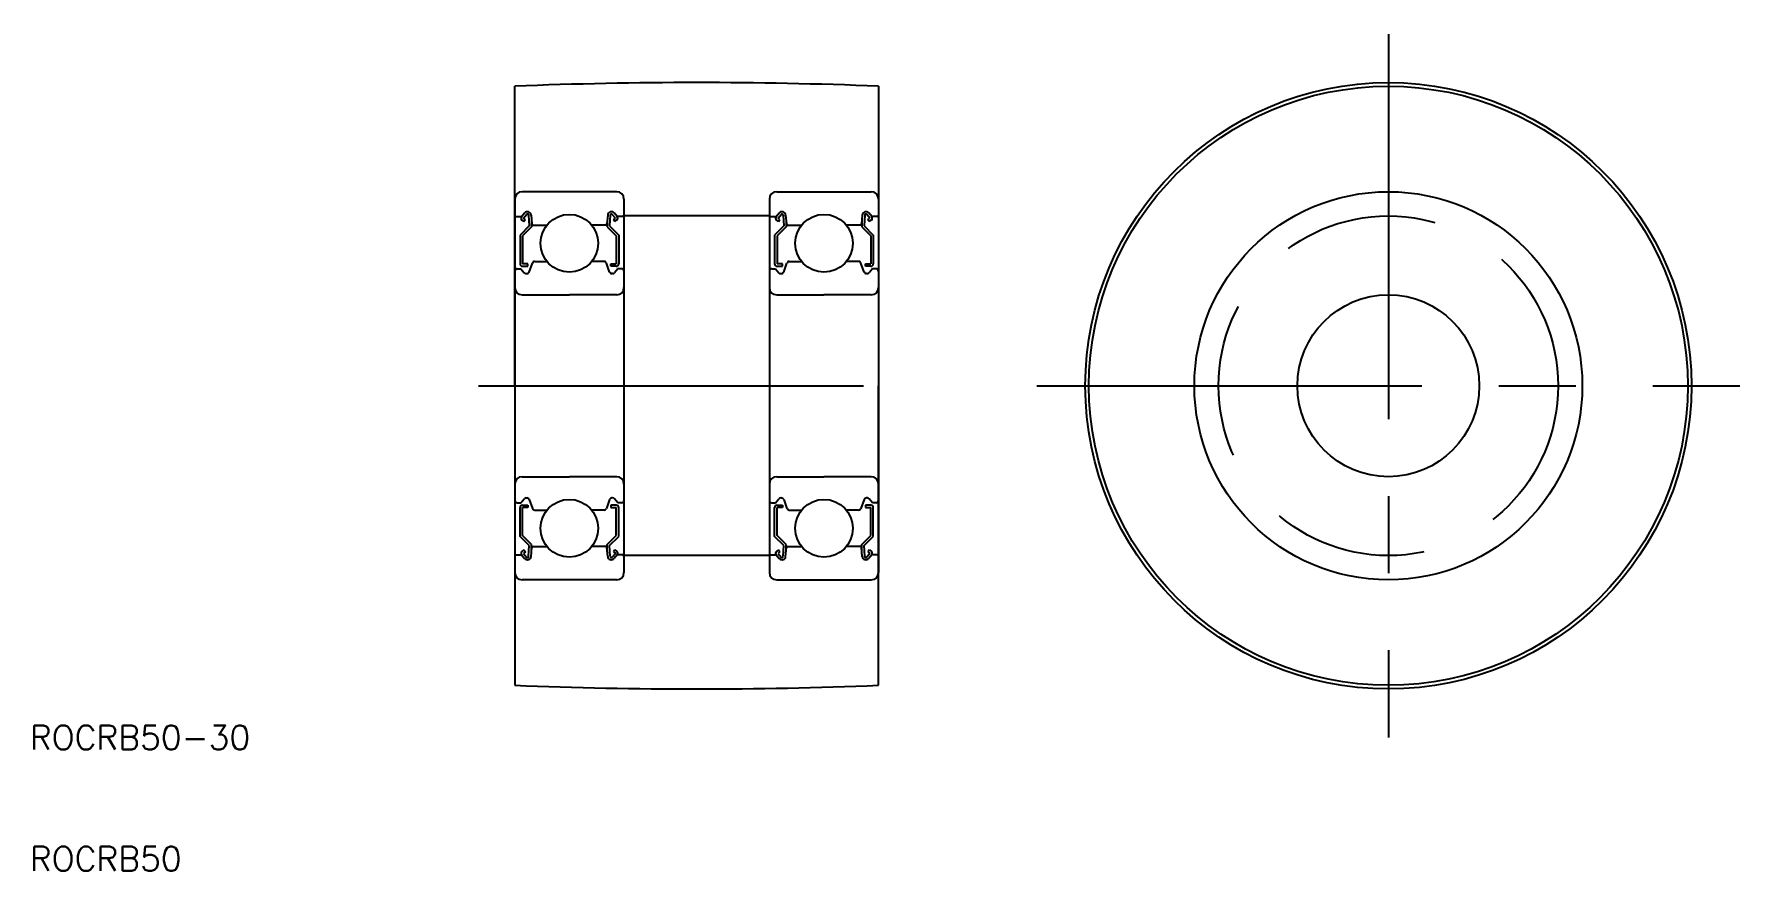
# Model space of a CAD drawing. Extents: x 10 to 151, y 10 to 79.
import ezdxf

# ---------------------------------------------------------------- set-up
doc = ezdxf.new("R2010")
doc.units = 0
doc.linetypes.add('CENTER', pattern=[50.8, 31.75, -6.35, 6.35, -6.35])
doc.linetypes.add('DASHED', pattern=[19.05, 12.7, -6.35])
doc.layers.get('0').update_dxf_attribs({"linetype": 'CONTINUOUS'})
doc.layers.add('CENTER', color=1, linetype='CENTER')
doc.styles.get("Standard").update_dxf_attribs({"font": 'txt.shx', "bigfont": 'extfont.shx'})

msp = doc.modelspace()

# ---------------------------------------------------------------- linework, layer by layer
at = {"color": 7, "linetype": 'CONTINUOUS'}
for p, q in [((50, 50), (50, 74.7)), ((80, 74.7), (80, 50)), ((50, 65.4), (50, 34.6)), ((54.5, 66), (50.6, 66)), ((58.4, 66), (54.5, 66)), ((59, 65.4), (59, 34.6)), ((71, 65.4), (71, 34.6)), ((71.6, 66), (75.5, 66)), ((75.5, 66), (79.4, 66)), ((80, 65.4), (80, 34.6)), ((50.1, 63.95), (50.56, 63.95)), ((50.56, 63.95), (50.81, 64.25)), ((50.74, 63.54), (50.58, 63.67)), ((50.71, 63.82), (50.96, 64.12)), ((50.87, 63.69), (50.71, 63.82)), ((50.74, 63.54), (50.87, 63.69)), ((51.14, 64.06), (51.18, 63.18)), ((51.34, 64.08), (51.4, 63.34)), ((51.38, 63.57), (51.38, 63.1)), ((57.66, 64.08), (57.6, 63.34)), ((57.62, 63.57), (57.62, 63.1)), ((57.86, 64.06), (57.82, 63.18)), ((58.29, 63.82), (58.04, 64.12)), ((58.13, 63.69), (58.29, 63.82)), ((58.26, 63.54), (58.13, 63.69)), ((58.44, 63.95), (58.19, 64.25)), ((58.26, 63.54), (58.42, 63.67)), ((58.9, 63.95), (58.44, 63.95)), ((71, 64), (59, 64)), ((71.1, 63.95), (71.56, 63.95)), ((71.56, 63.95), (71.81, 64.25)), ((71.74, 63.54), (71.58, 63.67)), ((71.71, 63.82), (71.96, 64.12)), ((71.87, 63.69), (71.71, 63.82)), ((71.74, 63.54), (71.87, 63.69)), ((72.14, 64.06), (72.18, 63.18)), ((72.34, 64.08), (72.4, 63.34)), ((72.38, 63.57), (72.38, 63.1)), ((78.66, 64.08), (78.6, 63.34)), ((78.62, 63.57), (78.62, 63.1)), ((78.86, 64.06), (78.82, 63.18)), ((79.29, 63.82), (79.04, 64.12)), ((79.13, 63.69), (79.29, 63.82)), ((79.26, 63.54), (79.13, 63.69)), ((79.44, 63.95), (79.19, 64.25)), ((79.26, 63.54), (79.42, 63.67)), ((79.9, 63.95), (79.44, 63.95)), ((51.18, 63.18), (50.43, 62.43)), ((50.43, 62.43), (50.43, 60.05)), ((51.38, 63.1), (50.63, 62.35)), ((50.63, 62.35), (50.63, 60.05)), ((51.5, 63.25), (52.65, 63.25)), ((57.5, 63.25), (56.35, 63.25)), ((57.62, 63.1), (58.37, 62.35)), ((57.82, 63.18), (58.57, 62.43)), ((58.37, 62.35), (58.37, 60.05)), ((58.57, 62.43), (58.57, 60.05)), ((72.18, 63.18), (71.43, 62.43)), ((71.43, 62.43), (71.43, 60.05)), ((72.38, 63.1), (71.63, 62.35)), ((71.63, 62.35), (71.63, 60.05)), ((72.5, 63.25), (73.65, 63.25)), ((78.5, 63.25), (77.35, 63.25)), ((78.62, 63.1), (79.37, 62.35)), ((78.82, 63.18), (79.57, 62.43)), ((79.37, 62.35), (79.37, 60.05)), ((79.57, 62.43), (79.57, 60.05)), ((50.2, 59.65), (50.5, 59.65)), ((50.5, 59.65), (50.78, 59.32)), ((51.08, 60.05), (50.63, 60.05)), ((50.63, 59.85), (51.08, 59.85)), ((50.93, 59.25), (50.99, 59.25)), ((51.08, 59.85), (51.08, 60.05)), ((51.18, 59.38), (51.45, 60.12)), ((51.64, 60.25), (52.65, 60.25)), ((57.36, 60.25), (56.35, 60.25)), ((57.82, 59.38), (57.55, 60.12)), ((57.92, 60.05), (58.37, 60.05)), ((57.92, 59.85), (57.92, 60.05)), ((58.37, 59.85), (57.92, 59.85)), ((58.07, 59.25), (58.01, 59.25)), ((58.5, 59.65), (58.22, 59.32)), ((58.8, 59.65), (58.5, 59.65)), ((71.2, 59.65), (71.5, 59.65)), ((71.5, 59.65), (71.78, 59.32)), ((72.08, 60.05), (71.63, 60.05)), ((71.63, 59.85), (72.08, 59.85)), ((71.93, 59.25), (71.99, 59.25)), ((72.08, 59.85), (72.08, 60.05)), ((72.18, 59.38), (72.45, 60.12)), ((72.64, 60.25), (73.65, 60.25)), ((78.36, 60.25), (77.35, 60.25)), ((78.82, 59.38), (78.55, 60.12)), ((78.92, 60.05), (79.37, 60.05)), ((78.92, 59.85), (78.92, 60.05)), ((79.37, 59.85), (78.92, 59.85)), ((79.07, 59.25), (79.01, 59.25)), ((79.5, 59.65), (79.22, 59.32)), ((79.8, 59.65), (79.5, 59.65)), ((50.6, 57.5), (54.5, 57.5)), ((58.4, 57.5), (54.5, 57.5)), ((71.6, 57.5), (75.5, 57.5)), ((79.4, 57.5), (75.5, 57.5)), ((50, 50), (50, 25.3)), ((80, 25.3), (80, 50)), ((50.6, 42.5), (54.5, 42.5)), ((51.57, 42.5), (51.57, 42.5)), ((52.55, 42.5), (52.55, 42.5)), ((58.4, 42.5), (54.5, 42.5)), ((71.6, 42.5), (75.5, 42.5)), ((79.4, 42.5), (75.5, 42.5)), ((77.45, 42.5), (77.45, 42.5)), ((78.43, 42.5), (78.43, 42.5)), ((50.2, 40.35), (50.5, 40.35)), ((50.43, 37.57), (50.43, 39.95)), ((50.5, 40.35), (50.78, 40.68)), ((50.63, 40.15), (51.08, 40.15)), ((51.08, 39.95), (50.63, 39.95)), ((50.63, 37.65), (50.63, 39.95)), ((50.93, 40.75), (50.99, 40.75)), ((51.08, 40.15), (51.08, 39.95)), ((51.18, 40.62), (51.45, 39.88)), ((51.64, 39.75), (52.65, 39.75)), ((57.36, 39.75), (56.35, 39.75)), ((57.82, 40.62), (57.55, 39.88)), ((57.92, 40.15), (57.92, 39.95)), ((58.37, 40.15), (57.92, 40.15)), ((57.92, 39.95), (58.37, 39.95)), ((58.07, 40.75), (58.01, 40.75)), ((58.5, 40.35), (58.22, 40.68)), ((58.37, 37.65), (58.37, 39.95)), ((58.8, 40.35), (58.5, 40.35)), ((58.57, 37.57), (58.57, 39.95)), ((71.2, 40.35), (71.5, 40.35)), ((71.43, 37.57), (71.43, 39.95)), ((71.5, 40.35), (71.78, 40.68)), ((71.63, 40.15), (72.08, 40.15)), ((71.63, 37.65), (71.63, 39.95)), ((72.08, 39.95), (71.63, 39.95)), ((71.93, 40.75), (71.99, 40.75)), ((72.08, 40.15), (72.08, 39.95)), ((72.18, 40.62), (72.45, 39.88)), ((72.64, 39.75), (73.65, 39.75)), ((78.36, 39.75), (77.35, 39.75)), ((78.82, 40.62), (78.55, 39.88)), ((79.37, 40.15), (78.92, 40.15)), ((78.92, 40.15), (78.92, 39.95)), ((78.92, 39.95), (79.37, 39.95)), ((79.07, 40.75), (79.01, 40.75)), ((79.5, 40.35), (79.22, 40.68)), ((79.37, 37.65), (79.37, 39.95)), ((79.8, 40.35), (79.5, 40.35)), ((79.57, 37.57), (79.57, 39.95)), ((51.18, 36.82), (50.43, 37.57)), ((51.38, 36.9), (50.63, 37.65)), ((51.14, 35.94), (51.18, 36.82)), ((51.34, 35.92), (51.4, 36.66)), ((51.38, 36.43), (51.38, 36.9)), ((51.5, 36.75), (52.65, 36.75)), ((57.5, 36.75), (56.35, 36.75)), ((57.66, 35.92), (57.6, 36.66)), ((57.62, 36.9), (58.37, 37.65)), ((57.62, 36.43), (57.62, 36.9)), ((57.82, 36.82), (58.57, 37.57)), ((57.86, 35.94), (57.82, 36.82)), ((72.18, 36.82), (71.43, 37.57)), ((72.38, 36.9), (71.63, 37.65)), ((72.14, 35.94), (72.18, 36.82)), ((72.34, 35.92), (72.4, 36.66)), ((72.38, 36.43), (72.38, 36.9)), ((72.5, 36.75), (73.65, 36.75)), ((78.5, 36.75), (77.35, 36.75)), ((78.66, 35.92), (78.6, 36.66)), ((78.62, 36.9), (79.37, 37.65)), ((78.62, 36.43), (78.62, 36.9)), ((78.82, 36.82), (79.57, 37.57)), ((78.86, 35.94), (78.82, 36.82)), ((50.1, 36.05), (50.56, 36.05)), ((50.56, 36.05), (50.81, 35.75)), ((50.74, 36.46), (50.58, 36.33)), ((50.87, 36.31), (50.71, 36.18)), ((50.71, 36.18), (50.96, 35.88)), ((50.74, 36.46), (50.87, 36.31)), ((58.29, 36.18), (58.04, 35.88)), ((58.26, 36.46), (58.13, 36.31)), ((58.13, 36.31), (58.29, 36.18)), ((58.44, 36.05), (58.19, 35.75)), ((58.26, 36.46), (58.42, 36.33)), ((58.9, 36.05), (58.44, 36.05)), ((71, 36), (59, 36)), ((71.1, 36.05), (71.56, 36.05)), ((71.56, 36.05), (71.81, 35.75)), ((71.74, 36.46), (71.58, 36.33)), ((71.87, 36.31), (71.71, 36.18)), ((71.71, 36.18), (71.96, 35.88)), ((71.74, 36.46), (71.87, 36.31)), ((79.29, 36.18), (79.04, 35.88)), ((79.26, 36.46), (79.13, 36.31)), ((79.13, 36.31), (79.29, 36.18)), ((79.44, 36.05), (79.19, 35.75)), ((79.26, 36.46), (79.42, 36.33)), ((79.9, 36.05), (79.44, 36.05)), ((54.5, 34), (50.6, 34)), ((58.4, 34), (54.5, 34)), ((71.6, 34), (75.5, 34)), ((75.5, 34), (79.4, 34))]:
    msp.add_line(p, q, dxfattribs=at)
for centre, radius in [((122.06, 50), 25), ((122.06, 50), 24.7), ((122.06, 50), 16), ((54.5, 61.75), 2.38), ((75.5, 61.75), 2.38), ((122.06, 50), 7.5), ((54.5, 38.25), 2.38), ((75.5, 38.25), 2.38)]:
    msp.add_circle(centre, radius, dxfattribs=at)
at = {"color": 3, "linetype": 'DASHED'}
msp.add_circle((122.06, 50), 14, dxfattribs=at)
at = {"color": 7, "linetype": 'CONTINUOUS'}
for centre, radius, start, end in [((65, -300.15), 375.15, 87.7085, 92.2915), ((50.6, 65.4), 0.6, 90, 180), ((58.4, 65.4), 0.6, 360, 90), ((71.6, 65.4), 0.6, 90, 180), ((79.4, 65.4), 0.6, 0, 90), ((50.1, 64.05), 0.1, 180, 270), ((50.71, 63.82), 0.2, 140.0002, 230.0848), ((51.04, 64.05), 0.3, 4.9968, 140.0002), ((51.04, 64.06), 0.1, 2.8198, 140.0033), ((51.5, 63.35), 0.1, 184.9968, 269.9995), ((57.5, 63.35), 0.1, 270.0005, 355.0032), ((57.96, 64.05), 0.3, 39.9998, 175.0032), ((57.96, 64.06), 0.1, 39.9967, 177.1802), ((58.29, 63.82), 0.2, 309.9152, 39.9998), ((58.9, 64.05), 0.1, 270, 0), ((71.1, 64.05), 0.1, 180, 270), ((71.71, 63.82), 0.2, 140.0002, 230.0848), ((72.04, 64.05), 0.3, 4.9968, 140.0002), ((72.04, 64.06), 0.1, 2.8198, 140.0033), ((72.5, 63.35), 0.1, 184.9968, 269.9995), ((78.5, 63.35), 0.1, 270.0005, 355.0032), ((78.96, 64.05), 0.3, 39.9998, 175.0032), ((78.96, 64.06), 0.1, 39.9967, 177.1802), ((79.29, 63.82), 0.2, 309.9152, 39.9998), ((79.9, 64.05), 0.1, 270, 360), ((50.2, 59.45), 0.2, 90, 180), ((50.63, 60.05), 0.2, 180, 270), ((50.93, 59.45), 0.2, 219.9962, 270), ((50.99, 59.45), 0.2, 270, 339.9919), ((51.64, 60.05), 0.2, 90, 159.9919), ((57.36, 60.05), 0.2, 20.0081, 90), ((58.01, 59.45), 0.2, 200.0081, 270), ((58.07, 59.45), 0.2, 270, 320.0038), ((58.37, 60.05), 0.2, 270, 0), ((58.8, 59.45), 0.2, 0, 90), ((71.2, 59.45), 0.2, 90, 180), ((71.63, 60.05), 0.2, 180, 270), ((71.93, 59.45), 0.2, 219.9962, 270), ((71.99, 59.45), 0.2, 270, 339.9919), ((72.64, 60.05), 0.2, 90, 159.9919), ((78.36, 60.05), 0.2, 20.0081, 90), ((79.01, 59.45), 0.2, 200.0081, 270), ((79.07, 59.45), 0.2, 270, 320.0038), ((79.37, 60.05), 0.2, 270, 360), ((79.8, 59.45), 0.2, 360, 90), ((50.6, 58.1), 0.6, 180, 270), ((58.4, 58.1), 0.6, 270, 360), ((71.6, 58.1), 0.6, 180, 270), ((79.4, 58.1), 0.6, 270, 0), ((50.6, 41.9), 0.6, 90, 180), ((58.4, 41.9), 0.6, 0, 90), ((71.6, 41.9), 0.6, 90, 180), ((79.4, 41.9), 0.6, 360, 90), ((50.2, 40.55), 0.2, 180, 270), ((50.63, 39.95), 0.2, 90, 180), ((50.93, 40.55), 0.2, 90, 140.0038), ((50.99, 40.55), 0.2, 20.0081, 90), ((51.64, 39.95), 0.2, 200.0081, 270), ((57.36, 39.95), 0.2, 270, 339.9919), ((58.01, 40.55), 0.2, 90, 159.9919), ((58.07, 40.55), 0.2, 39.9962, 90), ((58.37, 39.95), 0.2, 0, 90), ((58.8, 40.55), 0.2, 270, 0), ((71.2, 40.55), 0.2, 180, 270), ((71.63, 39.95), 0.2, 90, 180), ((71.93, 40.55), 0.2, 90, 140.0038), ((71.99, 40.55), 0.2, 20.0081, 90), ((72.64, 39.95), 0.2, 200.0081, 270), ((78.36, 39.95), 0.2, 270, 339.9919), ((79.01, 40.55), 0.2, 90, 159.9919), ((79.07, 40.55), 0.2, 39.9962, 90), ((79.37, 39.95), 0.2, 360, 90), ((79.8, 40.55), 0.2, 270, 360), ((51.5, 36.65), 0.1, 90.0005, 175.0032), ((57.5, 36.65), 0.1, 4.9968, 89.9995), ((72.5, 36.65), 0.1, 90.0005, 175.0032), ((78.5, 36.65), 0.1, 4.9968, 89.9995), ((50.1, 35.95), 0.1, 90, 180), ((50.71, 36.18), 0.2, 129.9152, 219.9998), ((51.04, 35.95), 0.3, 219.9998, 355.0032), ((51.04, 35.94), 0.1, 219.9967, 357.1802), ((57.96, 35.95), 0.3, 184.9968, 320.0002), ((57.96, 35.94), 0.1, 182.8198, 320.0033), ((58.29, 36.18), 0.2, 320.0002, 50.0848), ((58.9, 35.95), 0.1, 0, 90), ((71.1, 35.95), 0.1, 90, 180), ((71.71, 36.18), 0.2, 129.9152, 219.9998), ((72.04, 35.95), 0.3, 219.9998, 355.0032), ((72.04, 35.94), 0.1, 219.9967, 357.1802), ((78.96, 35.95), 0.3, 184.9968, 320.0002), ((78.96, 35.94), 0.1, 182.8198, 320.0033), ((79.29, 36.18), 0.2, 320.0002, 50.0848), ((79.9, 35.95), 0.1, 360, 90), ((50.6, 34.6), 0.6, 180, 270), ((58.4, 34.6), 0.6, 270, 0), ((71.6, 34.6), 0.6, 180, 270), ((79.4, 34.6), 0.6, 270, 360), ((65, 400.15), 375.15, 267.7085, 272.2915)]:
    msp.add_arc(centre, radius, start, end, dxfattribs=at)
at = {"layer": 'CENTER', "color": 1, "linetype": 'CENTER'}
for p, q in [((122.06, 79), (122.06, 21)), ((47, 50), (83, 50)), ((93.07, 50), (151.06, 50))]:
    msp.add_line(p, q, dxfattribs=at)

# ---------------------------------------------------------------- texts
at = {"color": 7, "linetype": 'CONTINUOUS'}
for s, p in [('ROCRB50-30', (10, 20)), ('ROCRB50', (10, 10))]:
    msp.add_text(s, height=2, dxfattribs=at).set_placement(p)

doc.saveas('drawing.dxf')
